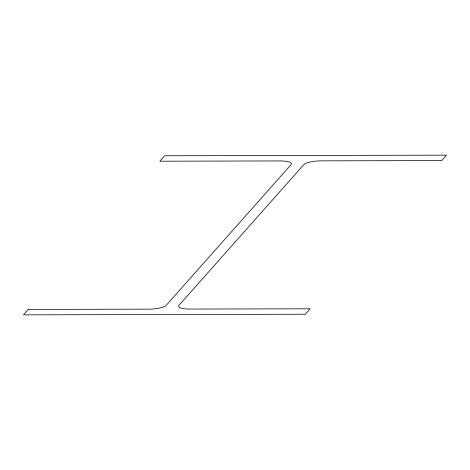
<?xml version="1.0" encoding="UTF-8"?>
<svg xmlns="http://www.w3.org/2000/svg" width="470" height="470" viewBox="0 0 470 470"><rect width="100%" height="100%" fill="white"/><g stroke="black" fill="none" stroke-linecap="round" stroke-linejoin="round"><path stroke-width="0.7" d="M28.318 309.419L23.5 314.847L305.336 314.23L310.153 308.796L189.78 309.06A14.552 3.619 -3.7 0 1 178.947 305.359L303.849 164.612A14.552 3.619 -3.7 0 1 321.304 160.846L441.683 160.581L446.5 155.153L164.665 155.77L159.847 161.204L280.22 160.94A14.552 3.619 -3.7 0 1 291.053 164.641L166.151 305.388A14.552 3.619 -3.7 0 1 148.696 309.154L28.318 309.419"/></g></svg>
